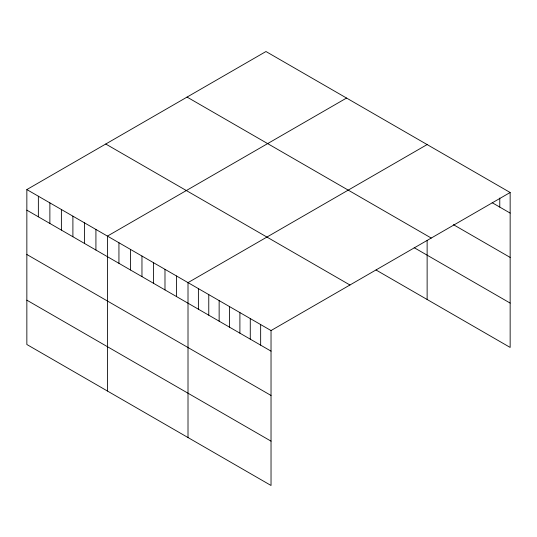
<?xml version="1.0" encoding="UTF-8"?>
<svg xmlns="http://www.w3.org/2000/svg" width="537" height="537" viewBox="0 0 537 537"><rect width="100%" height="100%" fill="white"/><g stroke="black" fill="none" stroke-linecap="round" stroke-linejoin="round"><path stroke-width="0.81" d="M26.85 189.574L271.031 330.557L271.031 485.475L26.85 344.499L26.85 189.574L265.969 51.525L510.15 192.501L510.15 347.426L376.048 269.997M346.546 98.049L107.434 236.099L107.434 391.023M427.13 144.567L188.01 282.623L188.01 437.541M271.031 330.557L510.15 192.501M492.161 202.697L510.15 213.088M453.416 224.661L510.15 257.418M187.057 97.083L431.245 238.059M414.175 247.685L510.15 303.09M105.755 144.017L349.943 284.999M26.85 210.162L271.031 351.138M26.85 254.491L271.031 395.467M26.85 300.17L271.031 441.146M499.772 198.039L499.772 207.094M427.13 240.475L427.13 299.492M260.653 324.563L260.653 345.15M250.276 318.569L250.276 339.156M239.898 312.581L239.898 333.162M229.521 306.587L229.521 327.174M219.143 300.599L219.143 321.18M208.765 294.605L208.765 315.192M198.388 288.611L198.388 309.198M176.498 275.978L176.498 296.558M164.987 269.332L164.987 289.913M153.475 262.687L153.475 283.267M141.963 256.035L141.963 276.622M130.451 249.39L130.451 269.977M118.939 242.744L118.939 263.331M95.922 229.453L95.922 250.034M84.41 222.808L84.41 243.389M72.898 216.163L72.898 236.743M61.386 209.517L61.386 230.098M49.874 202.872L49.874 223.452M38.362 196.22L38.362 216.807"/></g></svg>
